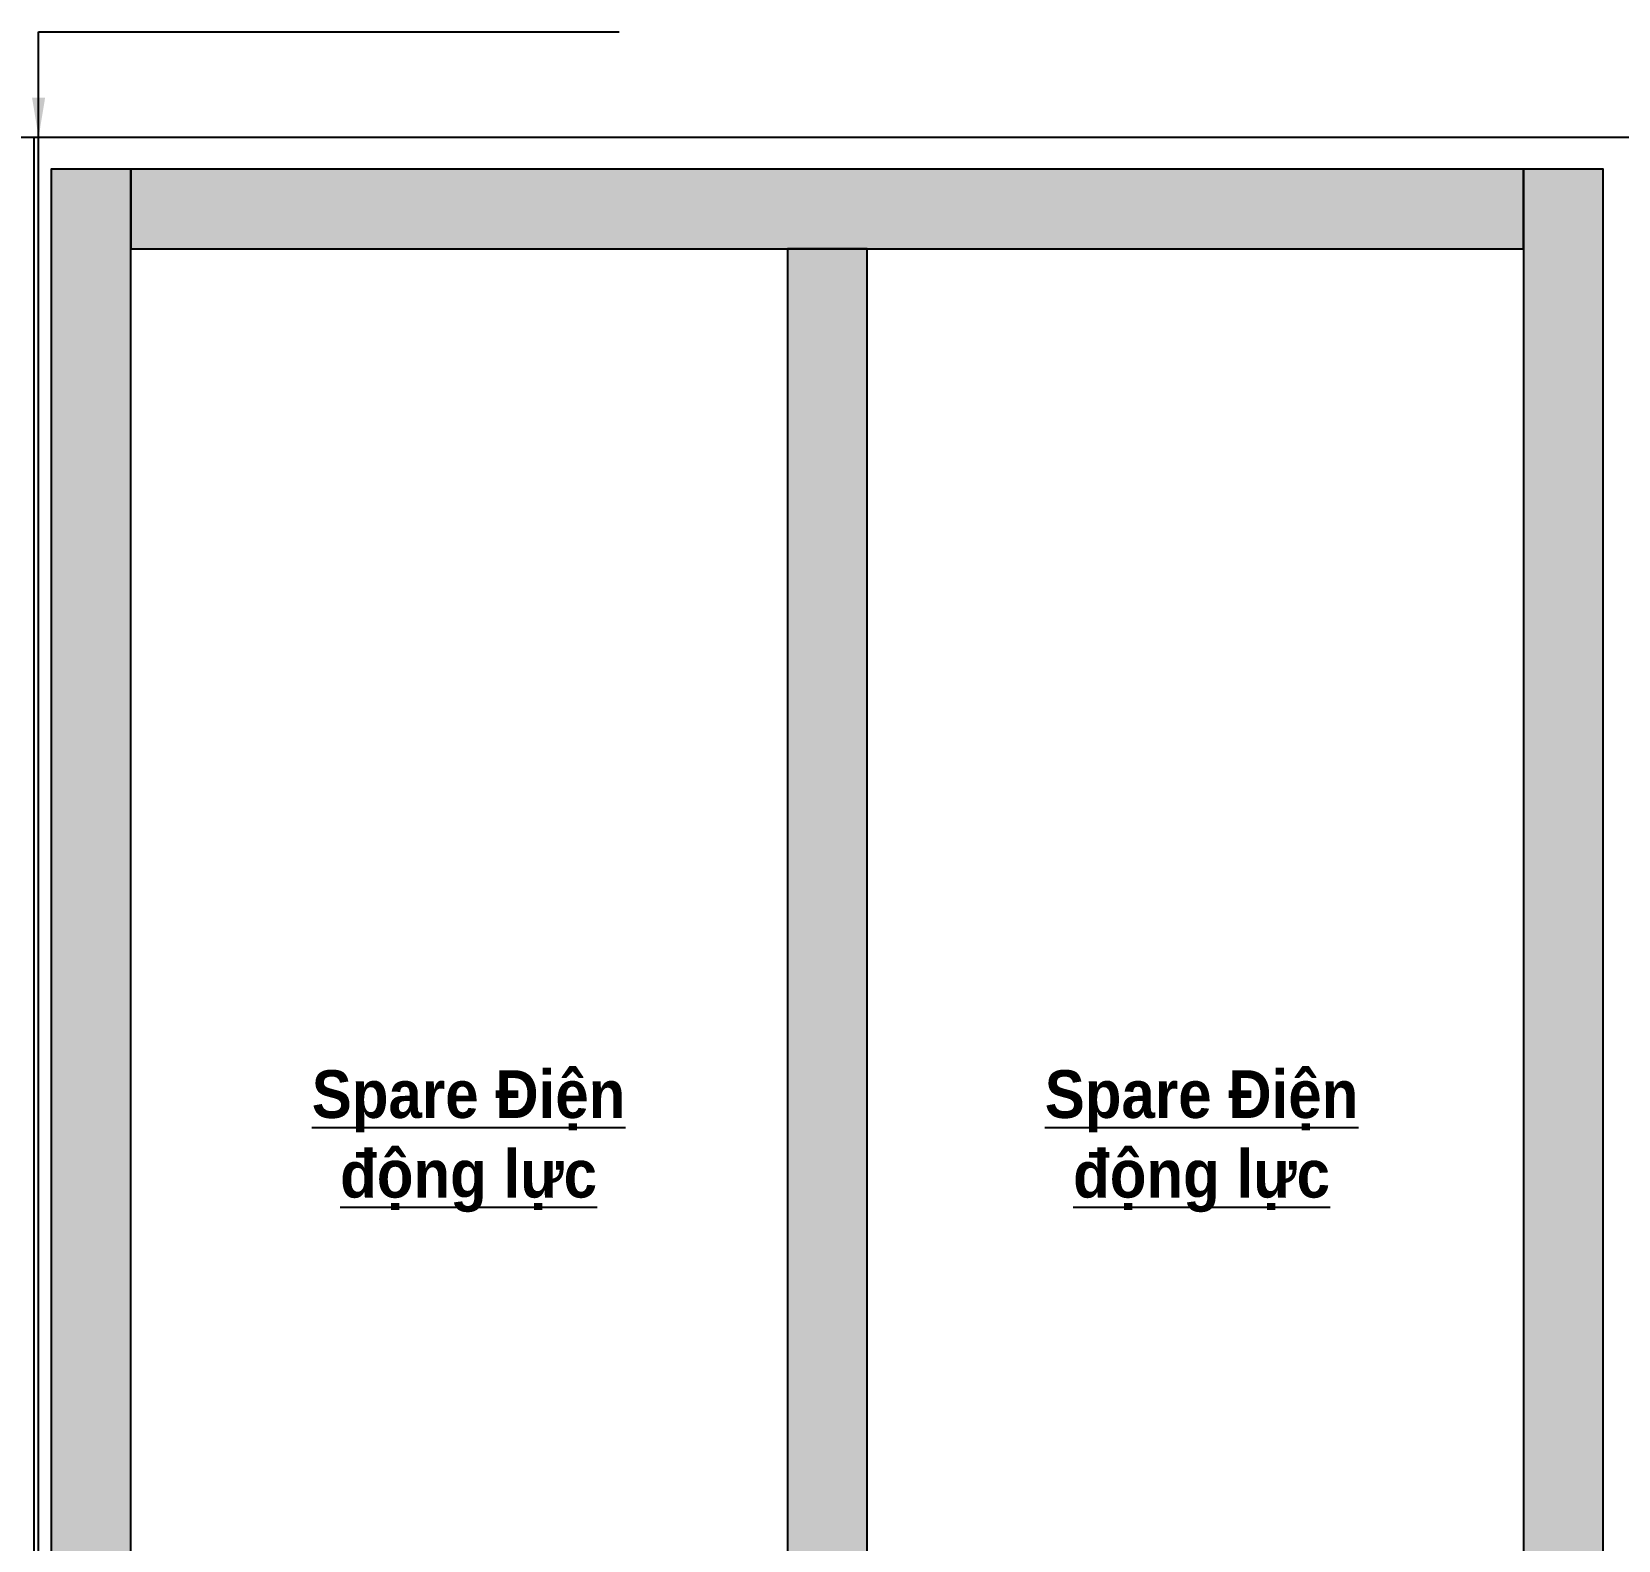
# Model space of a CAD drawing. Header units: millimetres. Extents: x 6750 to 121550, y -28210 to 66060.
# Drawn here: x 37513 to 38510, y 64054 to 65002 of the extents above; entities that cross this region are included whole.
import ezdxf

# ---------------------------------------------------------------- set-up
doc = ezdxf.new("R2010")
doc.units = ezdxf.units.MM
doc.layers.add('M.702.Ghi chu', color=3, linetype='Continuous')
doc.styles.add('PM', font='arial.ttf', dxfattribs={"width": 0.6})
doc.dimstyles.new('MK-1.20 CK', dxfattribs={"dimscale": 25, "dimtxt": 2, "dimasz": 1, "dimexe": 0.5, "dimexo": 1, "dimgap": 0.5, "dimtad": 1, "dimdec": 0, "dimrnd": 0.0001, "dimtxsty": 'PM', "dimcen": 0, "dimdle": 1, "dimclrd": 251, "dimclre": 251, "dimclrt": 256, "dimadec": 4, "dimazin": 2, "dimtfac": 0.333333, "dimtdec": 0, "dimtix": 1, "dimtmove": 2, "dimatfit": 3, "dimtvp": 1, "dimarcsym": 0})

msp = doc.modelspace()

# ---------------------------------------------------------------- hatches: boundary and pattern name
h = msp.add_hatch(color=8)
h.dxf.hatch_style = 1
h.paths.add_polyline_path([(37525.378, 63555.432), (37575.378, 63555.432), (37575.378, 64915.432), (37525.378, 64915.432)])
h = msp.add_hatch(color=8)
h.dxf.hatch_style = 1
h.paths.add_polyline_path([(37575.378, 64915.432), (37575.378, 64865.432), (38450.378, 64865.432), (38450.378, 64915.432)])
h = msp.add_hatch(color=8)
h.dxf.hatch_style = 1
h.paths.add_polyline_path([(38450.378, 63555.432), (38500.378, 63555.432), (38500.378, 64915.432), (38450.378, 64915.432)])
h = msp.add_hatch(color=8)
h.dxf.hatch_style = 1
h.paths.add_polyline_path([(37987.878, 63605.432), (38037.878, 63605.432), (38037.878, 64865.432), (37987.878, 64865.432)])

# ---------------------------------------------------------------- linework, layer by layer
for points in [[(37014.378, 63335.432), (39514.378, 63335.432), (39514.378, 64935.432), (37014.378, 64935.432)], [(37514.378, 63535.432), (37517.378, 63535.432), (37517.378, 64935.432), (37514.378, 64935.432)], [(37525.378, 63555.432), (37575.378, 63555.432), (37575.378, 64915.432), (37525.378, 64915.432)], [(37575.378, 64915.432), (37575.378, 64865.432), (38450.378, 64865.432), (38450.378, 64915.432)], [(38450.378, 63555.432), (38500.378, 63555.432), (38500.378, 64915.432), (38450.378, 64915.432)], [(37987.878, 63605.432), (38037.878, 63605.432), (38037.878, 64865.432), (37987.878, 64865.432)]]:
    msp.add_lwpolyline(points, close=True)

# ---------------------------------------------------------------- texts
at = {"layer": 'M.702.Ghi chu', "ltscale": 100, "char_height": 30, "attachment_point": 2, "style": 'PM'}
for insert in [(37787.512, 64349.291), (38248.02, 64349.291)]:
    msp.add_mtext('\\A1;{\\fArial|b1|i0|c0|p34;\\W0.9;\\LSpare Điện ^Jđộng lực}', dxfattribs=dict(at, insert=insert))

# ---------------------------------------------------------------- leaders
at = {"annotation_type": 0, "has_hookline": 1, "hookline_direction": 0, "text_width": 197.333}
msp.add_leader([(37517.378, 64935.432), (37517.378, 65001.835), (37672.225, 65001.835)], dimstyle='MK-1.20 CK', override={"dimclrd": 3, "dimclre": 3}, dxfattribs=at)

doc.saveas('drawing.dxf')
